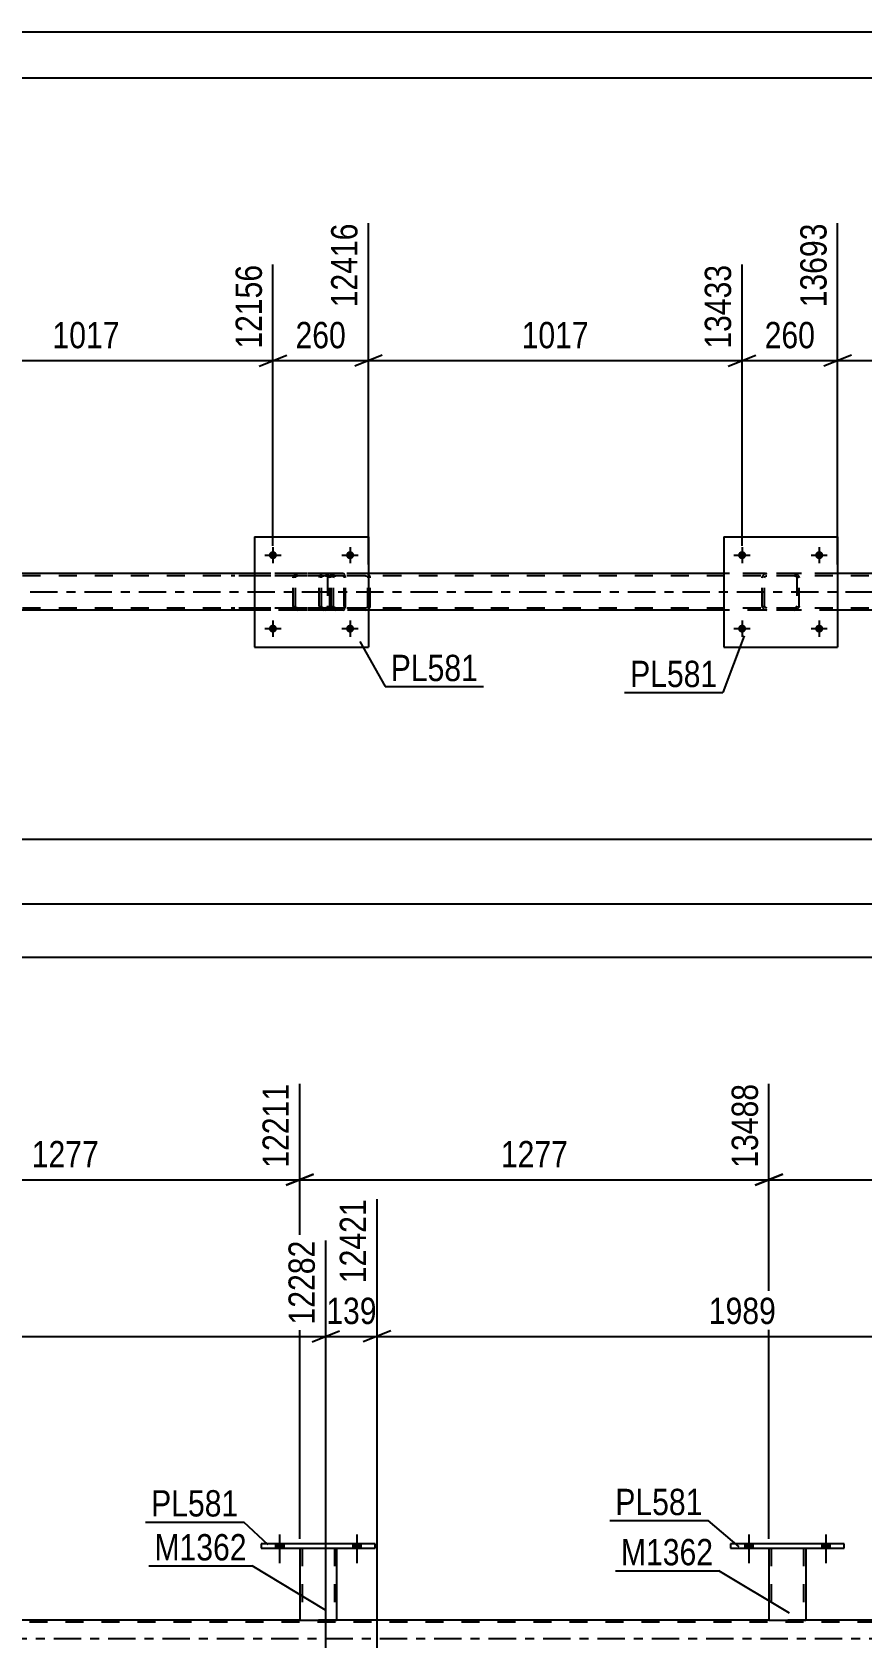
# Model space of a CAD drawing. Header units: millimetres. Extents: x 0 to 841, y 0 to 594.
# Drawn here: x 514.3 to 604.6, y 418.2 to 594 of the extents above; entities that cross this region are included whole.
import ezdxf

# ---------------------------------------------------------------- set-up
doc = ezdxf.new("R2010")
doc.units = ezdxf.units.MM
doc.linetypes.add('DXK_LINE_DOT2', pattern=[3.9198, 1.9599, -1.9599])
doc.linetypes.add('DXK_LINE_DOT3', pattern=[5.9187, 2.979, -0.9799, 0.9799, -0.9799])
doc.styles.add('Arial Narrow', font='ARIALN.TTF', dxfattribs={"height": 0.2})

# ---------------------------------------------------------------- blocks, each defined once
blk = doc.blocks.new('Unknown-122568611-1133')
at = {"color": 5, "linetype": 'Continuous'}
for p, q in [((841, 594), (0, 594)), ((836, 589), (5, 589))]:
    blk.add_line(p, q, dxfattribs=at)
blk = doc.blocks.new('Part-122568611-3938 - 3869')
at = {"color": 7, "linetype": 'DXK_LINE_DOT2'}
for p, q in [((593.77, 534.61), (593.81, 534.79)), ((593.81, 534.79), (593.77, 534.61)), ((593.77, 531.57), (593.77, 534.61)), ((594.01, 534.61), (594.03, 534.7)), ((594.01, 531.57), (594.01, 534.61)), ((594.03, 534.7), (594.08, 534.78)), ((594.07, 535.05), (594.25, 535.09)), ((594.25, 535.09), (594.07, 535.05)), ((594.08, 534.78), (594.16, 534.83)), ((594.16, 534.83), (594.25, 534.85)), ((597.29, 535.09), (594.25, 535.09)), ((597.29, 534.85), (594.25, 534.85)), ((597.29, 535.09), (597.47, 535.05)), ((597.47, 535.05), (597.29, 535.09)), ((597.29, 534.85), (597.38, 534.83)), ((597.38, 534.83), (597.46, 534.78)), ((597.46, 534.78), (597.51, 534.7)), ((597.51, 534.7), (597.53, 534.61)), ((597.53, 534.61), (597.53, 531.57)), ((597.73, 534.79), (597.77, 534.61)), ((597.77, 534.61), (597.73, 534.79)), ((597.77, 531.57), (597.77, 534.61)), ((593.81, 531.39), (593.77, 531.57)), ((593.77, 531.57), (593.81, 531.39)), ((594.03, 531.48), (594.01, 531.57)), ((594.08, 531.4), (594.03, 531.48)), ((594.25, 531.09), (594.07, 531.13)), ((594.07, 531.13), (594.25, 531.09)), ((594.16, 531.35), (594.08, 531.4)), ((594.25, 531.33), (594.16, 531.35)), ((597.29, 531.33), (594.25, 531.33)), ((597.29, 531.09), (594.25, 531.09)), ((597.38, 531.35), (597.29, 531.33)), ((597.47, 531.13), (597.29, 531.09)), ((597.29, 531.09), (597.47, 531.13)), ((597.46, 531.4), (597.38, 531.35)), ((597.51, 531.48), (597.46, 531.4)), ((597.53, 531.57), (597.51, 531.48)), ((597.77, 531.57), (597.73, 531.39)), ((597.73, 531.39), (597.77, 531.57))]:
    blk.add_line(p, q, dxfattribs=at)
at = {"color": 7, "linetype": 'DXK_LINE_DOT3'}
blk.add_line((595.77, 533.09), (595.77, 533.09), dxfattribs=at)
at = {"color": 7, "linetype": 'DXK_LINE_DOT2'}
for centre, start, end in [((594.25, 534.61), 112.5, 157.5), ((594.25, 534.61), 112.5, 157.5), ((597.29, 534.61), 22.5, 67.5), ((597.29, 534.61), 22.5, 67.5), ((594.25, 531.57), 202.5, 247.5), ((594.25, 531.57), 202.5, 247.5), ((597.29, 531.57), 292.5, 337.5), ((597.29, 531.57), 292.5, 337.5)]:
    blk.add_arc(centre, 0.48, start, end, dxfattribs=at)
blk = doc.blocks.new('Part-122568611-4022 - 3869')
at = {"color": 7, "linetype": 'DXK_LINE_DOT2'}
for p, q in [((754.31, 534.85), (111.57, 534.85)), ((754.31, 535.09), (129.85, 535.09)), ((550.89, 535.09), (538.49, 535.09)), ((601.97, 535.09), (589.57, 535.09)), ((754.31, 531.33), (111.57, 531.33)), ((550.89, 531.09), (538.49, 531.09)), ((601.97, 531.09), (589.57, 531.09))]:
    blk.add_line(p, q, dxfattribs=at)
at = {"color": 2, "linetype": 'Continuous'}
for p, q in [((538.49, 535.09), (499.81, 535.09)), ((589.57, 535.09), (550.89, 535.09)), ((630.54, 535.09), (601.97, 535.09)), ((538.49, 531.09), (499.81, 531.09)), ((589.57, 531.09), (550.89, 531.09)), ((630.69, 531.09), (601.97, 531.09))]:
    blk.add_line(p, q, dxfattribs=at)
at = {"color": 7, "linetype": 'DXK_LINE_DOT3'}
blk.add_line((111.57, 533.09), (754.31, 533.09), dxfattribs=at)
blk = doc.blocks.new('Part-122568611-3993 - 3869')
at = {"color": 7, "linetype": 'DXK_LINE_DOT2'}
for p, q in [((548.11, 535.09), (535.96, 535.09)), ((548.11, 534.85), (535.96, 534.85)), ((545.56, 534.79), (545.52, 534.61)), ((545.52, 531.57), (545.52, 534.61)), ((545.77, 534.61), (545.79, 534.7)), ((545.77, 531.57), (545.77, 534.61)), ((545.79, 534.7), (545.84, 534.78)), ((546.02, 535.09), (545.83, 535.05)), ((545.84, 534.78), (545.93, 534.83)), ((545.93, 534.83), (546.02, 534.85)), ((546.84, 534.85), (546.84, 535.09)), ((548.22, 535.05), (548.11, 535.09)), ((548.11, 534.85), (548.16, 534.83)), ((548.16, 534.83), (548.21, 534.78)), ((548.21, 534.78), (548.24, 534.7)), ((548.3, 534.95), (548.22, 535.05)), ((548.24, 534.7), (548.25, 534.61)), ((548.25, 531.57), (548.25, 534.61)), ((548.36, 534.79), (548.3, 534.95)), ((548.38, 534.61), (548.36, 534.79)), ((548.38, 531.57), (548.38, 534.61)), ((548.11, 531.33), (535.96, 531.33)), ((548.11, 531.09), (535.96, 531.09)), ((545.52, 531.57), (545.56, 531.39)), ((545.79, 531.48), (545.77, 531.57)), ((545.84, 531.4), (545.79, 531.48)), ((545.83, 531.13), (546.02, 531.09)), ((545.93, 531.35), (545.84, 531.4)), ((546.02, 531.33), (545.93, 531.35)), ((546.84, 531.09), (546.84, 531.33)), ((548.16, 531.35), (548.11, 531.33)), ((548.11, 531.09), (548.22, 531.13)), ((548.21, 531.4), (548.16, 531.35)), ((548.24, 531.48), (548.21, 531.4)), ((548.22, 531.13), (548.3, 531.23)), ((548.25, 531.57), (548.24, 531.48)), ((548.3, 531.23), (548.36, 531.39)), ((548.36, 531.39), (548.38, 531.57))]:
    blk.add_line(p, q, dxfattribs=at)
for centre, start, end in [((546.01, 534.6), 111.1941, 156.1506), ((546.01, 531.59), 203.8494, 248.8059)]:
    blk.add_arc(centre, 0.492, start, end, dxfattribs=at)
blk = doc.blocks.new('Part-122568611-4032 - 3869')
at = {"color": 7, "linetype": 'DXK_LINE_DOT2'}
for p, q in [((546.88, 534.79), (546.84, 534.61)), ((546.84, 531.57), (546.84, 534.61)), ((547.09, 534.61), (547.11, 534.7)), ((547.09, 531.57), (547.09, 534.61)), ((547.11, 534.7), (547.17, 534.78)), ((547.35, 535.09), (547.15, 535.05)), ((547.17, 534.78), (547.25, 534.83)), ((547.25, 534.83), (547.35, 534.85)), ((562.34, 535.09), (547.35, 535.09)), ((562.34, 534.85), (547.35, 534.85)), ((550.78, 535.05), (550.58, 535.09)), ((550.58, 534.85), (550.68, 534.83)), ((550.68, 534.83), (550.76, 534.78)), ((550.76, 534.78), (550.82, 534.7)), ((550.82, 534.7), (550.84, 534.61)), ((550.84, 531.57), (550.84, 534.61)), ((551.06, 534.78), (551.05, 534.79)), ((551.09, 534.61), (551.06, 534.78)), ((551.09, 531.57), (551.09, 534.61)), ((546.84, 531.57), (546.88, 531.39)), ((547.11, 531.48), (547.09, 531.57)), ((547.17, 531.4), (547.11, 531.48)), ((547.15, 531.13), (547.35, 531.09)), ((547.25, 531.35), (547.17, 531.4)), ((547.35, 531.33), (547.25, 531.35)), ((562.34, 531.33), (547.35, 531.33)), ((562.34, 531.09), (547.35, 531.09)), ((550.68, 531.35), (550.58, 531.33)), ((550.58, 531.09), (550.78, 531.13)), ((550.76, 531.4), (550.68, 531.35)), ((550.82, 531.48), (550.76, 531.4)), ((550.84, 531.57), (550.82, 531.48)), ((551.05, 531.39), (551.07, 531.48)), ((551.07, 531.48), (551.09, 531.57))]:
    blk.add_line(p, q, dxfattribs=at)
for centre, start, end in [((547.33, 534.59), 110.7583, 155.68), ((550.6, 534.59), 24.32, 69.2417), ((547.33, 531.59), 204.32, 249.2417), ((550.6, 531.59), 290.7583, 335.68)]:
    blk.add_arc(centre, 0.496, start, end, dxfattribs=at)
blk = doc.blocks.new('Part-122568611-4065 - 3869')
at = {"color": 7, "linetype": 'DXK_LINE_DOT2'}
for p, q in [((542.69, 534.61), (542.73, 534.79)), ((542.73, 534.79), (542.69, 534.61)), ((542.69, 531.57), (542.69, 534.61)), ((542.93, 534.61), (542.95, 534.7)), ((542.93, 531.57), (542.93, 534.61)), ((542.95, 534.7), (543, 534.78)), ((542.99, 535.05), (543.17, 535.09)), ((543.17, 535.09), (542.99, 535.05)), ((543, 534.78), (543.08, 534.83)), ((543.08, 534.83), (543.17, 534.85)), ((546.21, 535.09), (543.17, 535.09)), ((546.21, 534.85), (543.17, 534.85)), ((546.21, 535.09), (546.39, 535.05)), ((546.39, 535.05), (546.21, 535.09)), ((546.21, 534.85), (546.3, 534.83)), ((546.3, 534.83), (546.38, 534.78)), ((546.38, 534.78), (546.43, 534.7)), ((546.43, 534.7), (546.45, 534.61)), ((546.45, 534.61), (546.45, 531.57)), ((546.65, 534.79), (546.69, 534.61)), ((546.69, 534.61), (546.65, 534.79)), ((546.69, 531.57), (546.69, 534.61)), ((542.73, 531.39), (542.69, 531.57)), ((542.69, 531.57), (542.73, 531.39)), ((542.95, 531.48), (542.93, 531.57)), ((543, 531.4), (542.95, 531.48)), ((543.17, 531.09), (542.99, 531.13)), ((542.99, 531.13), (543.17, 531.09)), ((543.08, 531.35), (543, 531.4)), ((543.17, 531.33), (543.08, 531.35)), ((546.21, 531.33), (543.17, 531.33)), ((546.21, 531.09), (543.17, 531.09)), ((546.3, 531.35), (546.21, 531.33)), ((546.39, 531.13), (546.21, 531.09)), ((546.21, 531.09), (546.39, 531.13)), ((546.38, 531.4), (546.3, 531.35)), ((546.43, 531.48), (546.38, 531.4)), ((546.45, 531.57), (546.43, 531.48)), ((546.69, 531.57), (546.65, 531.39)), ((546.65, 531.39), (546.69, 531.57))]:
    blk.add_line(p, q, dxfattribs=at)
at = {"color": 7, "linetype": 'DXK_LINE_DOT3'}
blk.add_line((544.69, 533.09), (544.69, 533.09), dxfattribs=at)
at = {"color": 7, "linetype": 'DXK_LINE_DOT2'}
for centre, start, end in [((543.17, 534.61), 112.5, 157.5), ((543.17, 534.61), 112.5, 157.5), ((546.21, 534.61), 22.5, 67.5), ((546.21, 534.61), 22.5, 67.5), ((543.17, 531.57), 202.5, 247.5), ((543.17, 531.57), 202.5, 247.5), ((546.21, 531.57), 292.5, 337.5), ((546.21, 531.57), 292.5, 337.5)]:
    blk.add_arc(centre, 0.48, start, end, dxfattribs=at)
blk = doc.blocks.new('Part-122568611-4070 - 3869')
at = {"color": 2, "linetype": 'Continuous'}
for p, q in [((538.49, 539.09), (538.49, 527.09)), ((538.49, 539.09), (550.89, 539.09)), ((550.89, 539.09), (550.89, 527.09)), ((538.49, 527.09), (550.89, 527.09))]:
    blk.add_line(p, q, dxfattribs=at)
blk = doc.blocks.new('Bolt-122568611-4153 - 3869')
at = {"linetype": 'Continuous'}
for points in [[(540.93, 529.09, -1), (540.05, 529.09, -1)], [(549.33, 529.09, -1), (548.45, 529.09, -1)]]:
    blk.add_hatch(color=1, dxfattribs=at).paths.add_polyline_path(points)
at = {"color": 1, "linetype": 'Continuous'}
for p, q in [((540.49, 529.97), (540.49, 528.21)), ((548.89, 529.97), (548.89, 528.21)), ((539.61, 529.09), (541.37, 529.09)), ((548.01, 529.09), (549.77, 529.09))]:
    blk.add_line(p, q, dxfattribs=at)
blk = doc.blocks.new('Part-122568611-4083 - 3869')
at = {"color": 2, "linetype": 'Continuous'}
for p, q in [((589.57, 539.09), (589.57, 527.09)), ((589.57, 539.09), (601.97, 539.09)), ((601.97, 539.09), (601.97, 527.09)), ((589.57, 527.09), (601.97, 527.09))]:
    blk.add_line(p, q, dxfattribs=at)
blk = doc.blocks.new('Bolt-122568611-4142 - 3869')
at = {"linetype": 'Continuous'}
for points in [[(540.93, 537.09, -1), (540.05, 537.09, -1)], [(549.33, 537.09, -1), (548.45, 537.09, -1)]]:
    blk.add_hatch(color=1, dxfattribs=at).paths.add_polyline_path(points)
at = {"color": 1, "linetype": 'Continuous'}
for p, q in [((539.61, 537.09), (541.37, 537.09)), ((540.49, 537.97), (540.49, 536.21)), ((548.01, 537.09), (549.77, 537.09)), ((548.89, 537.97), (548.89, 536.21))]:
    blk.add_line(p, q, dxfattribs=at)
blk = doc.blocks.new('Bolt-122568611-4143 - 3869')
at = {"linetype": 'Continuous'}
for points in [[(592.01, 529.09, -1), (591.13, 529.09, -1)], [(600.41, 529.09, -1), (599.53, 529.09, -1)]]:
    blk.add_hatch(color=1, dxfattribs=at).paths.add_polyline_path(points)
at = {"color": 1, "linetype": 'Continuous'}
for p, q in [((591.57, 529.97), (591.57, 528.21)), ((599.97, 529.97), (599.97, 528.21)), ((590.69, 529.09), (592.45, 529.09)), ((599.09, 529.09), (600.85, 529.09))]:
    blk.add_line(p, q, dxfattribs=at)
blk = doc.blocks.new('Bolt-122568611-4144 - 3869')
at = {"linetype": 'Continuous'}
for points in [[(592.01, 537.09, -1), (591.13, 537.09, -1)], [(600.41, 537.09, -1), (599.53, 537.09, -1)]]:
    blk.add_hatch(color=1, dxfattribs=at).paths.add_polyline_path(points)
at = {"color": 1, "linetype": 'Continuous'}
for p, q in [((590.69, 537.09), (592.45, 537.09)), ((591.57, 537.97), (591.57, 536.21)), ((599.09, 537.09), (600.85, 537.09)), ((599.97, 537.97), (599.97, 536.21))]:
    blk.add_line(p, q, dxfattribs=at)
blk = doc.blocks.new('Bolt-122568611-5438 - 5055')
at = {"linetype": 'Continuous'}
for points in [[(540.78, 429.01), (541.66, 429.01), (541.66, 429.49), (540.78, 429.49)], [(549.18, 429.01), (550.06, 429.01), (550.06, 429.49), (549.18, 429.49)]]:
    blk.add_hatch(color=1, dxfattribs=at).paths.add_polyline_path(points)
at = {"color": 1, "linetype": 'Continuous'}
for p, q in [((540.78, 429.49), (540.78, 429.01)), ((541.22, 430.49), (541.22, 427.37)), ((541.66, 429.49), (541.66, 429.01)), ((549.18, 429.49), (549.18, 429.01)), ((549.62, 430.49), (549.62, 427.37)), ((550.06, 429.49), (550.06, 429.01))]:
    blk.add_line(p, q, dxfattribs=at)
blk = doc.blocks.new('Part-122568611-5289 - 5055')
at = {"color": 7, "linetype": 'DXK_LINE_DOT2'}
for p, q in [((755.05, 420.93), (54.97, 420.93)), ((547.42, 421.17), (543.42, 421.17)), ((598.5, 421.17), (594.5, 421.17))]:
    blk.add_line(p, q, dxfattribs=at)
at = {"color": 2, "linetype": 'Continuous'}
for p, q in [((543.42, 421.17), (496.34, 421.17)), ((594.5, 421.17), (547.42, 421.17)), ((631.42, 421.17), (598.5, 421.17))]:
    blk.add_line(p, q, dxfattribs=at)
at = {"color": 7, "linetype": 'DXK_LINE_DOT3'}
blk.add_line((54.97, 419.17), (755.05, 419.17), dxfattribs=at)
blk = doc.blocks.new('Bolt-122568611-5478 - 5055')
at = {"linetype": 'Continuous'}
for points in [[(591.86, 429.01), (592.74, 429.01), (592.74, 429.49), (591.86, 429.49)], [(600.26, 429.01), (601.14, 429.01), (601.14, 429.49), (600.26, 429.49)]]:
    blk.add_hatch(color=1, dxfattribs=at).paths.add_polyline_path(points)
at = {"color": 1, "linetype": 'Continuous'}
for p, q in [((591.86, 429.49), (591.86, 429.01)), ((592.3, 430.49), (592.3, 427.37)), ((592.74, 429.49), (592.74, 429.01)), ((600.26, 429.49), (600.26, 429.01)), ((600.7, 430.49), (600.7, 427.37)), ((601.14, 429.49), (601.14, 429.01))]:
    blk.add_line(p, q, dxfattribs=at)
blk = doc.blocks.new('Part-122568611-5444 - 5055')
at = {"color": 2, "linetype": 'Continuous'}
for p, q in [((543.42, 429.01), (543.42, 421.17)), ((547.42, 429.01), (547.42, 421.17)), ((543.42, 421.17), (547.42, 421.17))]:
    blk.add_line(p, q, dxfattribs=at)
at = {"color": 7, "linetype": 'DXK_LINE_DOT2'}
for p, q in [((543.42, 429.01), (547.42, 429.01)), ((543.42, 429.01), (543.42, 429.01)), ((543.42, 429.01), (543.42, 429.01)), ((543.66, 429.01), (543.66, 421.17)), ((547.18, 429.01), (547.18, 421.17)), ((547.42, 429.01), (547.42, 429.01)), ((547.42, 429.01), (547.42, 429.01)), ((547.13, 421.17), (547.17, 421.17)), ((547.13, 421.17), (547.17, 421.17)), ((547.17, 421.17), (547.18, 421.17)), ((547.17, 421.17), (547.18, 421.17))]:
    blk.add_line(p, q, dxfattribs=at)
blk = doc.blocks.new('Part-122568611-5449 - 5055')
at = {"color": 2, "linetype": 'Continuous'}
for p, q in [((539.22, 429.49), (539.22, 429.01)), ((551.62, 429.49), (539.22, 429.49)), ((551.62, 429.01), (551.62, 429.49)), ((539.22, 429.01), (551.62, 429.01))]:
    blk.add_line(p, q, dxfattribs=at)
blk = doc.blocks.new('Part-122568611-5459 - 5055')
at = {"color": 2, "linetype": 'Continuous'}
for p, q in [((594.5, 429.01), (594.5, 421.17)), ((598.5, 429.01), (598.5, 421.17)), ((594.5, 421.17), (598.5, 421.17))]:
    blk.add_line(p, q, dxfattribs=at)
at = {"color": 7, "linetype": 'DXK_LINE_DOT2'}
for p, q in [((594.5, 429.01), (598.5, 429.01)), ((594.5, 429.01), (594.5, 429.01)), ((594.5, 429.01), (594.5, 429.01)), ((594.74, 429.01), (594.74, 421.17)), ((598.26, 429.01), (598.26, 421.17)), ((598.5, 429.01), (598.5, 429.01)), ((598.5, 429.01), (598.5, 429.01)), ((598.21, 421.17), (598.25, 421.17)), ((598.21, 421.17), (598.25, 421.17)), ((598.25, 421.17), (598.26, 421.17)), ((598.25, 421.17), (598.26, 421.17))]:
    blk.add_line(p, q, dxfattribs=at)
blk = doc.blocks.new('Part-122568611-5464 - 5055')
at = {"color": 2, "linetype": 'Continuous'}
for p, q in [((590.3, 429.49), (590.3, 429.01)), ((602.7, 429.49), (590.3, 429.49)), ((602.7, 429.01), (602.7, 429.49)), ((590.3, 429.01), (602.7, 429.01))]:
    blk.add_line(p, q, dxfattribs=at)
blk = doc.blocks.new('Bolt-122568611-5477 - 5055')
at = {"linetype": 'Continuous'}
for points in [[(540.78, 429.01), (541.66, 429.01), (541.66, 429.49), (540.78, 429.49)], [(549.18, 429.01), (550.06, 429.01), (550.06, 429.49), (549.18, 429.49)]]:
    blk.add_hatch(color=1, dxfattribs=at).paths.add_polyline_path(points)
at = {"color": 1, "linetype": 'Continuous'}
for p, q in [((540.78, 429.49), (540.78, 429.01)), ((541.22, 430.49), (541.22, 427.37)), ((541.66, 429.49), (541.66, 429.01)), ((549.18, 429.49), (549.18, 429.01)), ((549.62, 430.49), (549.62, 427.37)), ((550.06, 429.49), (550.06, 429.01))]:
    blk.add_line(p, q, dxfattribs=at)
blk = doc.blocks.new('Bolt-122568611-5479 - 5055')
at = {"linetype": 'Continuous'}
for points in [[(591.86, 429.01), (592.74, 429.01), (592.74, 429.49), (591.86, 429.49)], [(600.26, 429.01), (601.14, 429.01), (601.14, 429.49), (600.26, 429.49)]]:
    blk.add_hatch(color=1, dxfattribs=at).paths.add_polyline_path(points)
at = {"color": 1, "linetype": 'Continuous'}
for p, q in [((591.86, 429.49), (591.86, 429.01)), ((592.3, 430.49), (592.3, 427.37)), ((592.74, 429.49), (592.74, 429.01)), ((600.26, 429.49), (600.26, 429.01)), ((600.7, 430.49), (600.7, 427.37)), ((601.14, 429.49), (601.14, 429.01))]:
    blk.add_line(p, q, dxfattribs=at)
blk = doc.blocks.new('StraightDimension-122568611-4487 - 3869')
at = {"color": 7, "linetype": 'Continuous'}
blk.add_line((69.01, 493.32), (754.95, 493.32), dxfattribs=at)
blk = doc.blocks.new('StraightDimension-122568611-4349 - 3869')
at = {"color": 7, "linetype": 'Continuous'}
blk.add_line((69.65, 506.17), (634.28, 506.17), dxfattribs=at)
blk = doc.blocks.new('StraightDimension-122568611-4508 - 3869')
at = {"color": 7, "linetype": 'Continuous'}
blk.add_line((69.65, 499.12), (754.31, 499.12), dxfattribs=at)
blk = doc.blocks.new('StraightDimension-122568611-12118 - 3869')
at = {"color": 7, "linetype": 'Continuous'}
for p, q in [((601.97, 536.09), (601.97, 573.21)), ((634.14, 541.26), (634.14, 573.21)), ((603.47, 558.86), (600.47, 557.66)), ((601.97, 558.26), (634.14, 558.26)), ((632.64, 557.66), (635.64, 558.86))]:
    blk.add_line(p, q, dxfattribs=at)
at = {"color": 0, "linetype": 'Continuous'}
blk.add_wipeout([(633.54, 573.81), (629.34, 573.81), (629.34, 563.46), (633.54, 563.46)], dxfattribs=at)
at = {"color": 0}
blk.add_wipeout([(621.4, 559.01), (621.4, 563.21), (614.72, 563.21), (614.72, 559.01)], dxfattribs=at)
at = {"color": 3, "linetype": 'Continuous', "style": 'Arial Narrow'}
blk.add_text('14498', height=2.863, rotation=90.0002, dxfattribs=at).set_placement((632.94, 564.06))
at = {"color": 3, "style": 'Arial Narrow'}
blk.add_text('804', height=2.863, dxfattribs=at).set_placement((615.32, 559.61))
blk = doc.blocks.new('StraightDimension-122568611-12119 - 3869')
at = {"color": 7, "linetype": 'Continuous'}
for p, q in [((601.97, 536.09), (601.97, 573.21)), ((591.57, 538.09), (591.57, 568.71)), ((590.07, 557.66), (593.07, 558.86)), ((591.57, 558.26), (601.97, 558.26)), ((603.47, 558.86), (600.47, 557.66))]:
    blk.add_line(p, q, dxfattribs=at)
at = {"color": 0}
blk.add_wipeout([(600.11, 559.01), (600.11, 563.21), (593.43, 563.21), (593.43, 559.01)], dxfattribs=at)
at = {"color": 3, "style": 'Arial Narrow'}
blk.add_text('260', height=2.863, dxfattribs=at).set_placement((594.03, 559.61))
at = {"color": 0, "linetype": 'Continuous'}
blk.add_wipeout([(601.37, 573.81), (597.17, 573.81), (597.17, 563.46), (601.37, 563.46)], dxfattribs=at)
at = {"color": 3, "linetype": 'Continuous', "style": 'Arial Narrow'}
blk.add_text('13693', height=2.863, rotation=90.0002, dxfattribs=at).set_placement((600.77, 564.06))
blk = doc.blocks.new('StraightDimension-122568611-12120 - 3869')
at = {"color": 7, "linetype": 'Continuous'}
for p, q in [((550.89, 536.09), (550.89, 573.21)), ((591.57, 538.09), (591.57, 568.71)), ((552.39, 558.86), (549.39, 557.66)), ((550.89, 558.26), (591.57, 558.26)), ((590.07, 557.66), (593.07, 558.86))]:
    blk.add_line(p, q, dxfattribs=at)
at = {"color": 0, "linetype": 'Continuous'}
blk.add_wipeout([(590.97, 569.31), (586.77, 569.31), (586.77, 558.96), (590.97, 558.96)], dxfattribs=at)
at = {"color": 0}
blk.add_wipeout([(575.49, 559.01), (575.49, 563.21), (566.97, 563.21), (566.97, 559.01)], dxfattribs=at)
at = {"color": 3, "linetype": 'Continuous', "style": 'Arial Narrow'}
blk.add_text('13433', height=2.863, rotation=90.0002, dxfattribs=at).set_placement((590.37, 559.56))
at = {"color": 3, "style": 'Arial Narrow'}
blk.add_text('1017', height=2.863, dxfattribs=at).set_placement((567.57, 559.61))
blk = doc.blocks.new('StraightDimension-122568611-12121 - 3869')
at = {"color": 7, "linetype": 'Continuous'}
for p, q in [((550.89, 536.09), (550.89, 573.21)), ((540.49, 538.09), (540.49, 568.71)), ((538.99, 557.66), (541.99, 558.86)), ((540.49, 558.26), (550.89, 558.26)), ((552.39, 558.86), (549.39, 557.66))]:
    blk.add_line(p, q, dxfattribs=at)
at = {"color": 0}
blk.add_wipeout([(549.03, 559.01), (549.03, 563.21), (542.35, 563.21), (542.35, 559.01)], dxfattribs=at)
at = {"color": 3, "style": 'Arial Narrow'}
blk.add_text('260', height=2.863, dxfattribs=at).set_placement((542.95, 559.61))
at = {"color": 0, "linetype": 'Continuous'}
blk.add_wipeout([(550.29, 573.81), (546.09, 573.81), (546.09, 563.46), (550.29, 563.46)], dxfattribs=at)
at = {"color": 3, "linetype": 'Continuous', "style": 'Arial Narrow'}
blk.add_text('12416', height=2.863, rotation=90.0002, dxfattribs=at).set_placement((549.69, 564.06))
blk = doc.blocks.new('StraightDimension-122568611-12122 - 3869')
at = {"color": 7, "linetype": 'Continuous'}
for p, q in [((499.81, 536.09), (499.81, 573.21)), ((540.49, 538.09), (540.49, 568.71)), ((501.31, 558.86), (498.31, 557.66)), ((499.81, 558.26), (540.49, 558.26)), ((538.99, 557.66), (541.99, 558.86))]:
    blk.add_line(p, q, dxfattribs=at)
at = {"color": 0, "linetype": 'Continuous'}
blk.add_wipeout([(539.89, 569.31), (535.69, 569.31), (535.69, 558.96), (539.89, 558.96)], dxfattribs=at)
at = {"color": 0}
blk.add_wipeout([(524.41, 559.01), (524.41, 563.21), (515.89, 563.21), (515.89, 559.01)], dxfattribs=at)
at = {"color": 3, "linetype": 'Continuous', "style": 'Arial Narrow'}
blk.add_text('12156', height=2.863, rotation=90.0002, dxfattribs=at).set_placement((539.29, 559.56))
at = {"color": 3, "style": 'Arial Narrow'}
blk.add_text('1017', height=2.863, dxfattribs=at).set_placement((516.49, 559.61))
blk = doc.blocks.new('StraightDimension-122568611-6323 - 5055')
at = {"color": 7, "linetype": 'Continuous'}
for p, q in [((594.5, 430.01), (594.5, 479.55)), ((645.59, 430.01), (645.59, 479.55)), ((596, 469.71), (593, 468.51)), ((644.09, 468.51), (647.09, 469.71)), ((594.5, 469.11), (645.59, 469.11))]:
    blk.add_line(p, q, dxfattribs=at)
at = {"color": 0, "linetype": 'Continuous'}
blk.add_wipeout([(644.99, 480.15), (640.79, 480.15), (640.79, 469.81), (644.99, 469.81)], dxfattribs=at)
at = {"color": 0}
blk.add_wipeout([(624.3, 469.86), (624.3, 474.06), (615.79, 474.06), (615.79, 469.86)], dxfattribs=at)
at = {"color": 3, "linetype": 'Continuous', "style": 'Arial Narrow'}
blk.add_text('14765', height=2.863, rotation=90.0002, dxfattribs=at).set_placement((644.39, 470.41))
at = {"color": 3, "style": 'Arial Narrow'}
blk.add_text('1277', height=2.863, dxfattribs=at).set_placement((616.39, 470.46))
blk = doc.blocks.new('StraightDimension-122568611-6313 - 5055')
at = {"color": 7, "linetype": 'Continuous'}
for p, q in [((543.42, 430.01), (543.42, 479.55)), ((594.5, 430.01), (594.5, 479.55)), ((544.92, 469.71), (541.92, 468.51)), ((593, 468.51), (596, 469.71)), ((543.42, 469.11), (594.5, 469.11))]:
    blk.add_line(p, q, dxfattribs=at)
at = {"color": 0, "linetype": 'Continuous'}
blk.add_wipeout([(593.9, 480.15), (589.7, 480.15), (589.7, 469.81), (593.9, 469.81)], dxfattribs=at)
at = {"color": 0}
blk.add_wipeout([(573.22, 469.86), (573.22, 474.06), (564.71, 474.06), (564.71, 469.86)], dxfattribs=at)
at = {"color": 3, "linetype": 'Continuous', "style": 'Arial Narrow'}
blk.add_text('13488', height=2.863, rotation=90.0002, dxfattribs=at).set_placement((593.3, 470.41))
at = {"color": 3, "style": 'Arial Narrow'}
blk.add_text('1277', height=2.863, dxfattribs=at).set_placement((565.31, 470.46))
blk = doc.blocks.new('StraightDimension-122568611-14168 - 5055')
at = {"color": 7, "linetype": 'Continuous'}
for p, q in [((551.83, 418.17), (551.83, 466.99)), ((546.25, 418.17), (546.25, 462.49)), ((544.75, 451.45), (547.75, 452.65)), ((546.25, 452.05), (551.83, 452.05)), ((553.33, 452.65), (550.33, 451.45))]:
    blk.add_line(p, q, dxfattribs=at)
at = {"color": 0}
blk.add_wipeout([(552.38, 452.8), (552.38, 457), (545.7, 457), (545.7, 452.8)], dxfattribs=at)
at = {"color": 3, "style": 'Arial Narrow'}
blk.add_text('139', height=2.863, dxfattribs=at).set_placement((546.3, 453.4))
at = {"color": 0, "linetype": 'Continuous'}
blk.add_wipeout([(551.23, 467.59), (547.03, 467.59), (547.03, 457.25), (551.23, 457.25)], dxfattribs=at)
at = {"color": 3, "linetype": 'Continuous', "style": 'Arial Narrow'}
blk.add_text('12421', height=2.863, rotation=90.0002, dxfattribs=at).set_placement((550.63, 457.85))
blk = doc.blocks.new('StraightDimension-122568611-6303 - 5055')
at = {"color": 7, "linetype": 'Continuous'}
for p, q in [((492.34, 430.01), (492.34, 479.55)), ((543.42, 430.01), (543.42, 479.55)), ((493.84, 469.71), (490.84, 468.51)), ((541.92, 468.51), (544.92, 469.71)), ((492.34, 469.11), (543.42, 469.11))]:
    blk.add_line(p, q, dxfattribs=at)
at = {"color": 0, "linetype": 'Continuous'}
blk.add_wipeout([(542.82, 480.15), (538.62, 480.15), (538.62, 469.81), (542.82, 469.81)], dxfattribs=at)
at = {"color": 0}
blk.add_wipeout([(522.14, 469.86), (522.14, 474.06), (513.63, 474.06), (513.63, 469.86)], dxfattribs=at)
at = {"color": 3, "linetype": 'Continuous', "style": 'Arial Narrow'}
blk.add_text('12211', height=2.863, rotation=90.0002, dxfattribs=at).set_placement((542.22, 470.41))
at = {"color": 3, "style": 'Arial Narrow'}
blk.add_text('1277', height=2.863, dxfattribs=at).set_placement((514.23, 470.46))
blk = doc.blocks.new('StraightDimension-122568611-14169 - 5055')
at = {"color": 7, "linetype": 'Continuous'}
for p, q in [((466.69, 418.17), (466.69, 466.99)), ((546.25, 418.17), (546.25, 462.49)), ((468.19, 452.65), (465.19, 451.45)), ((466.69, 452.05), (546.25, 452.05)), ((544.75, 451.45), (547.75, 452.65))]:
    blk.add_line(p, q, dxfattribs=at)
at = {"color": 0, "linetype": 'Continuous'}
blk.add_wipeout([(545.65, 463.09), (541.45, 463.09), (541.45, 452.75), (545.65, 452.75)], dxfattribs=at)
at = {"color": 0}
blk.add_wipeout([(510.73, 452.8), (510.73, 457), (502.22, 457), (502.22, 452.8)], dxfattribs=at)
at = {"color": 3, "linetype": 'Continuous', "style": 'Arial Narrow'}
blk.add_text('12282', height=2.863, rotation=90.0002, dxfattribs=at).set_placement((545.05, 453.35))
at = {"color": 3, "style": 'Arial Narrow'}
blk.add_text('1989', height=2.863, dxfattribs=at).set_placement((502.82, 453.4))
blk = doc.blocks.new('StraightDimension-122568611-14167 - 5055')
at = {"color": 7, "linetype": 'Continuous'}
for p, q in [((551.83, 418.17), (551.83, 466.99)), ((631.39, 418.17), (631.39, 462.49)), ((553.33, 452.65), (550.33, 451.45)), ((551.83, 452.05), (631.39, 452.05)), ((629.89, 451.45), (632.89, 452.65))]:
    blk.add_line(p, q, dxfattribs=at)
at = {"color": 0, "linetype": 'Continuous'}
blk.add_wipeout([(630.79, 463.09), (626.59, 463.09), (626.59, 452.75), (630.79, 452.75)], dxfattribs=at)
at = {"color": 0}
blk.add_wipeout([(595.86, 452.8), (595.86, 457), (587.35, 457), (587.35, 452.8)], dxfattribs=at)
at = {"color": 3, "linetype": 'Continuous', "style": 'Arial Narrow'}
blk.add_text('14410', height=2.863, rotation=90.0002, dxfattribs=at).set_placement((630.19, 453.35))
at = {"color": 3, "style": 'Arial Narrow'}
blk.add_text('1989', height=2.863, dxfattribs=at).set_placement((587.95, 453.4))
blk = doc.blocks.new('Mark-122568611-4066 - 3869')
at = {"color": 0}
blk.add_wipeout([(562.83, 523.38), (562.83, 526.38), (553.32, 526.38), (553.32, 523.38)], dxfattribs=at)
blk.add_wipeout([(562.83, 523.38), (562.83, 526.38), (553.32, 526.38), (553.32, 523.38)], dxfattribs=at)
at = {"color": 30, "linetype": 'Continuous'}
for p, q in [((549.95, 527.7), (552.72, 522.78)), ((552.72, 522.78), (563.43, 522.78))]:
    blk.add_line(p, q, dxfattribs=at)
at = {"color": 3, "style": 'Arial Narrow'}
blk.add_text('PL581', height=2.863, dxfattribs=at).set_placement((553.32, 523.38))
blk = doc.blocks.new('Mark-122568611-4079 - 3869')
at = {"color": 0}
blk.add_wipeout([(588.89, 522.73), (588.89, 525.73), (579.38, 525.73), (579.38, 522.73)], dxfattribs=at)
blk.add_wipeout([(588.89, 522.73), (588.89, 525.73), (579.38, 525.73), (579.38, 522.73)], dxfattribs=at)
at = {"color": 30, "linetype": 'Continuous'}
for p in [(591.79, 528.31), (578.78, 522.13)]:
    blk.add_line(p, (589.49, 522.13), dxfattribs=at)
at = {"color": 3, "style": 'Arial Narrow'}
blk.add_text('PL581', height=2.863, dxfattribs=at).set_placement((579.38, 522.73))
blk = doc.blocks.new('Mark-122568611-5440 - 5055')
at = {"color": 0}
blk.add_wipeout([(537.64, 427.67), (537.64, 430.67), (527.59, 430.67), (527.59, 427.67)], dxfattribs=at)
blk.add_wipeout([(537.64, 427.67), (537.64, 430.67), (527.59, 430.67), (527.59, 427.67)], dxfattribs=at)
at = {"color": 30, "linetype": 'Continuous'}
for p in [(526.99, 427.07), (546.2, 422.27)]:
    blk.add_line(p, (538.24, 427.07), dxfattribs=at)
at = {"color": 3, "style": 'Arial Narrow'}
blk.add_text('M1362', height=2.863, dxfattribs=at).set_placement((527.59, 427.67))
blk = doc.blocks.new('Mark-122568611-5460 - 5055')
at = {"color": 0}
blk.add_wipeout([(587.28, 432.6), (587.28, 435.6), (577.77, 435.6), (577.77, 432.6)], dxfattribs=at)
blk.add_wipeout([(587.28, 432.6), (587.28, 435.6), (577.77, 435.6), (577.77, 432.6)], dxfattribs=at)
at = {"color": 30, "linetype": 'Continuous'}
for p in [(577.17, 432), (591.24, 429.14)]:
    blk.add_line(p, (587.88, 432), dxfattribs=at)
at = {"color": 3, "style": 'Arial Narrow'}
blk.add_text('PL581', height=2.863, dxfattribs=at).set_placement((577.77, 432.6))
blk = doc.blocks.new('Mark-122568611-5445 - 5055')
at = {"color": 0}
blk.add_wipeout([(536.73, 432.45), (536.73, 435.45), (527.23, 435.45), (527.23, 432.45)], dxfattribs=at)
blk.add_wipeout([(536.73, 432.45), (536.73, 435.45), (527.23, 435.45), (527.23, 432.45)], dxfattribs=at)
at = {"color": 30, "linetype": 'Continuous'}
for p in [(526.63, 431.85), (539.96, 429.35)]:
    blk.add_line(p, (537.33, 431.85), dxfattribs=at)
at = {"color": 3, "style": 'Arial Narrow'}
blk.add_text('PL581', height=2.863, dxfattribs=at).set_placement((527.23, 432.45))
blk = doc.blocks.new('Mark-122568611-5455 - 5055')
at = {"color": 0}
blk.add_wipeout([(588.43, 427.14), (588.43, 430.14), (578.38, 430.14), (578.38, 427.14)], dxfattribs=at)
blk.add_wipeout([(588.43, 427.14), (588.43, 430.14), (578.38, 430.14), (578.38, 427.14)], dxfattribs=at)
at = {"color": 30, "linetype": 'Continuous'}
for p in [(577.78, 426.54), (596.74, 421.91)]:
    blk.add_line(p, (589.03, 426.54), dxfattribs=at)
at = {"color": 3, "style": 'Arial Narrow'}
blk.add_text('M1362', height=2.863, dxfattribs=at).set_placement((578.38, 427.14))

msp = doc.modelspace()

# ---------------------------------------------------------------- block references
for name in ['Unknown-122568611-1133', 'Part-122568611-4070 - 3869', 'Part-122568611-4083 - 3869', 'Part-122568611-4022 - 3869', 'Bolt-122568611-4142 - 3869', 'Bolt-122568611-4144 - 3869', 'Part-122568611-3993 - 3869', 'Part-122568611-4065 - 3869', 'Part-122568611-4032 - 3869', 'Part-122568611-3938 - 3869', 'Bolt-122568611-4153 - 3869', 'Bolt-122568611-4143 - 3869', 'Part-122568611-5449 - 5055', 'Bolt-122568611-5438 - 5055', 'Bolt-122568611-5477 - 5055', 'Part-122568611-5464 - 5055', 'Bolt-122568611-5478 - 5055', 'Bolt-122568611-5479 - 5055', 'Part-122568611-5444 - 5055', 'Part-122568611-5459 - 5055', 'Part-122568611-5289 - 5055']:
    msp.add_blockref(name, (0, 0))

# ---------------------------------------------------------------- next in the draw order: block references
for name in ['StraightDimension-122568611-12118 - 3869', 'StraightDimension-122568611-4487 - 3869', 'StraightDimension-122568611-6323 - 5055']:
    msp.add_blockref(name, (0, 0))

# ---------------------------------------------------------------- next in the draw order: block references
for name in ['StraightDimension-122568611-12119 - 3869', 'StraightDimension-122568611-4349 - 3869', 'StraightDimension-122568611-6313 - 5055']:
    msp.add_blockref(name, (0, 0))

# ---------------------------------------------------------------- next in the draw order: block references
for name in ['StraightDimension-122568611-12120 - 3869', 'StraightDimension-122568611-4508 - 3869', 'StraightDimension-122568611-14168 - 5055']:
    msp.add_blockref(name, (0, 0))

# ---------------------------------------------------------------- next in the draw order: block references
for name in ['StraightDimension-122568611-12121 - 3869', 'Mark-122568611-4066 - 3869', 'Mark-122568611-4079 - 3869', 'StraightDimension-122568611-6303 - 5055', 'StraightDimension-122568611-14167 - 5055']:
    msp.add_blockref(name, (0, 0))

# ---------------------------------------------------------------- next in the draw order: block references
for name in ['StraightDimension-122568611-12122 - 3869', 'StraightDimension-122568611-14169 - 5055', 'Mark-122568611-5460 - 5055']:
    msp.add_blockref(name, (0, 0))

# ---------------------------------------------------------------- next in the draw order: block references
for name in ['Mark-122568611-5440 - 5055', 'Mark-122568611-5455 - 5055']:
    msp.add_blockref(name, (0, 0))

# ---------------------------------------------------------------- next in the draw order: block references
msp.add_blockref('Mark-122568611-5445 - 5055', (0, 0))

doc.saveas('drawing.dxf')
